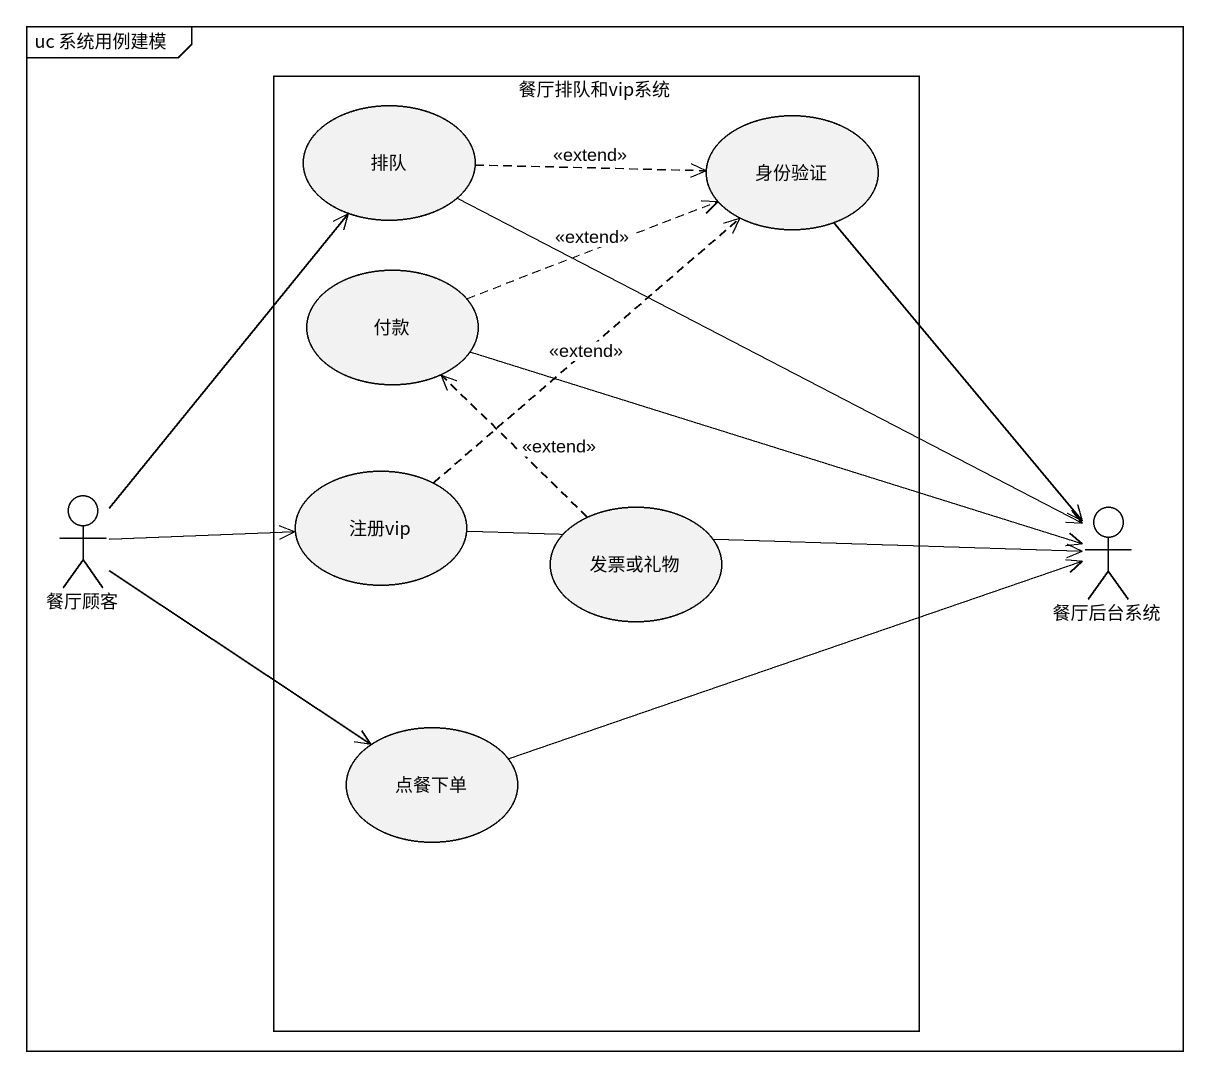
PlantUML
@startuml
mainframe uc 系统用例建模
rectangle 餐厅排队和vip系统 {
  usecase 排队
  usecase 身份验证
  usecase 付款
  usecase 注册vip
  usecase 发票或礼物
  usecase 点餐下单
}
actor 餐厅顾客
actor 餐厅后台系统
排队 .right.> 身份验证 : <<extend>>
排队 -right-> 餐厅后台系统
身份验证 --> 餐厅后台系统
付款 .right.> 身份验证 : <<extend>>
付款 -right-> 餐厅后台系统
注册vip .up.> 身份验证 : <<extend>>
注册vip -right-> 餐厅后台系统
餐厅顾客 -up-> 排队
餐厅顾客 -right-> 注册vip
餐厅顾客 --> 点餐下单
发票或礼物 .up.> 付款 : <<extend>>
点餐下单 -right-> 餐厅后台系统
@enduml
